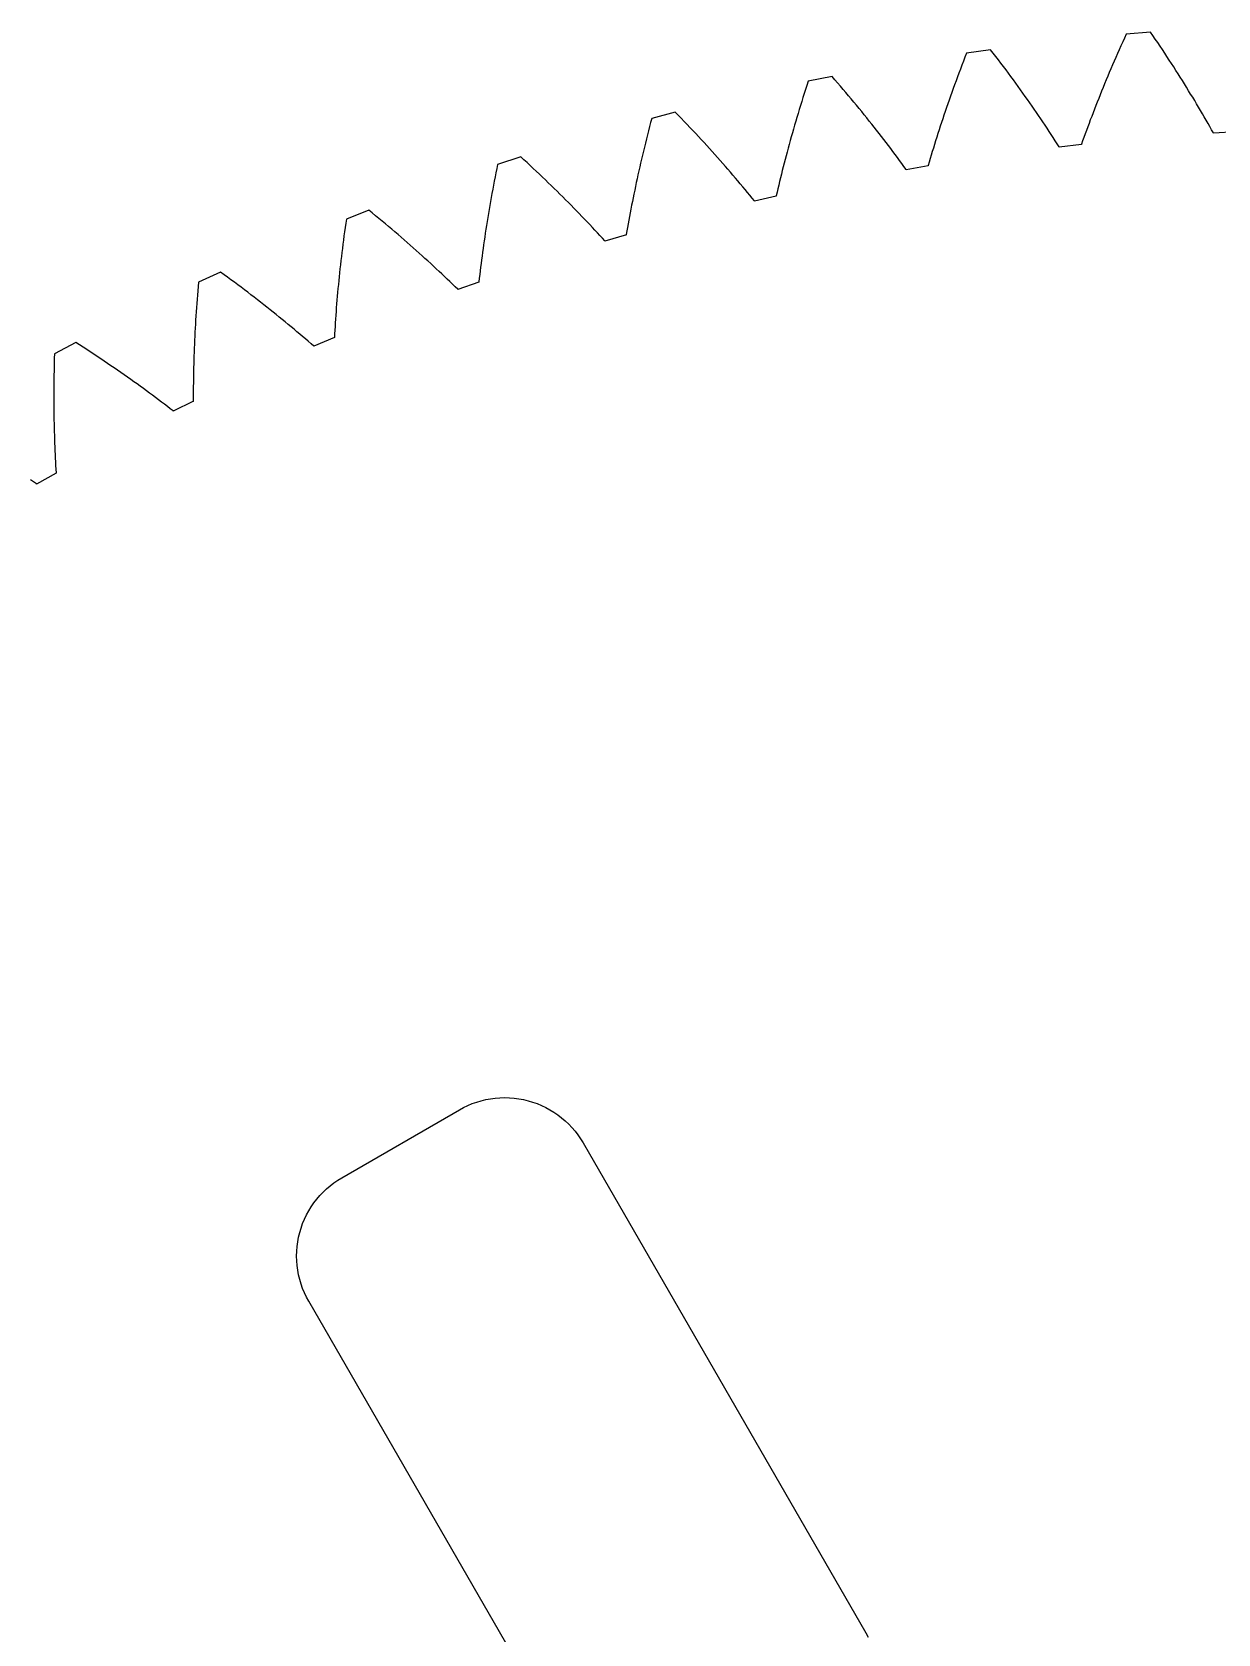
# Model space of a CAD drawing. Header units: metres. Extents: x -124 to 124, y -10 to 132.
# Drawn here: x -59.5 to -7.1, y 60.7 to 131.5 of the extents above; entities that cross this region are included whole.
import ezdxf

# ---------------------------------------------------------------- set-up
doc = ezdxf.new("R2010")
doc.units = ezdxf.units.M

msp = doc.modelspace()

# ---------------------------------------------------------------- linework, layer by layer
for p, q in [((-11.3414, 131.096), (-11.4186, 130.925)), ((-11.2632, 131.268), (-11.3414, 131.096)), ((-11.184, 131.441), (-11.2632, 131.268)), ((-10.1144, 131.533), (-11.184, 131.441)), ((-10.007, 131.376), (-10.1144, 131.533)), ((-9.9006, 131.22), (-10.007, 131.376)), ((-9.79527, 131.064), (-9.9006, 131.22)), ((-9.69098, 130.909), (-9.79527, 131.064)), ((-18.3788, 130.247), (-18.4462, 130.072)), ((-18.3106, 130.423), (-18.3788, 130.247)), ((-18.2414, 130.6), (-18.3106, 130.423)), ((-17.1788, 130.753), (-18.2414, 130.6)), ((-17.0626, 130.603), (-17.1788, 130.753)), ((-16.9475, 130.453), (-17.0626, 130.603)), ((-16.8334, 130.304), (-16.9475, 130.453)), ((-16.7204, 130.155), (-16.8334, 130.304)), ((-11.7183, 130.246), (-11.7908, 130.079)), ((-11.6447, 130.415), (-11.7183, 130.246)), ((-11.5703, 130.584), (-11.6447, 130.415)), ((-11.4949, 130.754), (-11.5703, 130.584)), ((-11.4186, 130.925), (-11.4949, 130.754)), ((-9.58774, 130.755), (-9.69098, 130.909)), ((-9.48552, 130.6), (-9.58774, 130.755)), ((-9.38435, 130.447), (-9.48552, 130.6)), ((-9.28421, 130.294), (-9.38435, 130.447)), ((-9.18509, 130.142), (-9.28421, 130.294)), ((-24.1872, 129.571), (-25.2393, 129.358)), ((-24.0626, 129.428), (-24.1872, 129.571)), ((-18.6428, 129.55), (-18.7066, 129.377)), ((-18.5782, 129.723), (-18.6428, 129.55)), ((-18.5126, 129.897), (-18.5782, 129.723)), ((-18.4462, 130.072), (-18.5126, 129.897)), ((-16.6086, 130.006), (-16.7204, 130.155)), ((-16.4977, 129.858), (-16.6086, 130.006)), ((-16.3879, 129.711), (-16.4977, 129.858)), ((-16.2792, 129.564), (-16.3879, 129.711)), ((-16.1716, 129.417), (-16.2792, 129.564)), ((-12.0031, 129.579), (-12.0721, 129.415)), ((-11.9333, 129.745), (-12.0031, 129.579)), ((-11.8625, 129.912), (-11.9333, 129.745)), ((-11.7908, 130.079), (-11.8625, 129.912)), ((-9.08701, 129.99), (-9.18509, 130.142)), ((-8.98993, 129.838), (-9.08701, 129.99)), ((-8.89388, 129.688), (-8.98993, 129.838)), ((-8.79883, 129.537), (-8.89388, 129.688)), ((-8.70477, 129.388), (-8.79883, 129.537)), ((-25.3563, 128.998), (-25.4136, 128.819)), ((-25.2983, 129.177), (-25.3563, 128.998)), ((-25.2393, 129.358), (-25.2983, 129.177)), ((-23.9391, 129.285), (-24.0626, 129.428)), ((-23.8167, 129.142), (-23.9391, 129.285)), ((-23.6954, 129), (-23.8167, 129.142)), ((-23.5752, 128.858), (-23.6954, 129)), ((-23.4561, 128.717), (-23.5752, 128.858)), ((-18.8926, 128.865), (-18.9529, 128.695)), ((-18.8315, 129.035), (-18.8926, 128.865)), ((-18.7695, 129.206), (-18.8315, 129.035)), ((-18.7066, 129.377), (-18.7695, 129.206)), ((-16.065, 129.271), (-16.1716, 129.417)), ((-15.9594, 129.126), (-16.065, 129.271)), ((-15.8549, 128.981), (-15.9594, 129.126)), ((-15.7514, 128.836), (-15.8549, 128.981)), ((-15.649, 128.692), (-15.7514, 128.836)), ((-12.2735, 128.924), (-12.3389, 128.762)), ((-12.2073, 129.087), (-12.2735, 128.924)), ((-12.1401, 129.25), (-12.2073, 129.087)), ((-12.0721, 129.415), (-12.1401, 129.25)), ((-8.61172, 129.239), (-8.70477, 129.388)), ((-8.51967, 129.09), (-8.61172, 129.239)), ((-8.42862, 128.942), (-8.51967, 129.09)), ((-8.33855, 128.795), (-8.42862, 128.942)), ((-25.5801, 128.286), (-25.6339, 128.111)), ((-25.5254, 128.463), (-25.5801, 128.286)), ((-25.4699, 128.64), (-25.5254, 128.463)), ((-25.4136, 128.819), (-25.4699, 128.64)), ((-23.3381, 128.576), (-23.4561, 128.717)), ((-23.2211, 128.435), (-23.3381, 128.576)), ((-23.1053, 128.295), (-23.2211, 128.435)), ((-22.9905, 128.155), (-23.1053, 128.295)), ((-22.8768, 128.016), (-22.9905, 128.155)), ((-19.1286, 128.192), (-19.1855, 128.025)), ((-19.0709, 128.359), (-19.1286, 128.192)), ((-19.0123, 128.527), (-19.0709, 128.359)), ((-18.9529, 128.695), (-19.0123, 128.527)), ((-15.5476, 128.549), (-15.649, 128.692)), ((-15.4472, 128.406), (-15.5476, 128.549)), ((-15.3479, 128.263), (-15.4472, 128.406)), ((-15.2495, 128.121), (-15.3479, 128.263)), ((-15.1522, 127.98), (-15.2495, 128.121)), ((-12.5918, 128.122), (-12.6528, 127.964)), ((-12.5298, 128.281), (-12.5918, 128.122)), ((-12.4671, 128.44), (-12.5298, 128.281)), ((-12.4034, 128.601), (-12.4671, 128.44)), ((-12.3389, 128.762), (-12.4034, 128.601)), ((-8.24945, 128.648), (-8.33855, 128.795)), ((-8.16135, 128.502), (-8.24945, 128.648)), ((-8.0742, 128.357), (-8.16135, 128.502)), ((-7.98804, 128.212), (-8.0742, 128.357)), ((-7.90283, 128.068), (-7.98804, 128.212)), ((-32.2034, 127.535), (-32.2511, 127.352)), ((-32.1549, 127.718), (-32.2034, 127.535)), ((-31.1166, 127.991), (-32.1549, 127.718)), ((-30.984, 127.855), (-31.1166, 127.991)), ((-30.8526, 127.72), (-30.984, 127.855)), ((-30.7222, 127.584), (-30.8526, 127.72)), ((-30.593, 127.449), (-30.7222, 127.584)), ((-30.465, 127.314), (-30.593, 127.449)), ((-25.8409, 127.415), (-25.8906, 127.244)), ((-25.7904, 127.588), (-25.8409, 127.415)), ((-25.7391, 127.761), (-25.7904, 127.588)), ((-25.6869, 127.936), (-25.7391, 127.761)), ((-25.6339, 128.111), (-25.6869, 127.936)), ((-22.7642, 127.877), (-22.8768, 128.016)), ((-22.6527, 127.739), (-22.7642, 127.877)), ((-22.5422, 127.601), (-22.6527, 127.739)), ((-22.4328, 127.463), (-22.5422, 127.601)), ((-22.3244, 127.326), (-22.4328, 127.463)), ((-19.3511, 127.531), (-19.4046, 127.368)), ((-19.2967, 127.695), (-19.3511, 127.531)), ((-19.2415, 127.86), (-19.2967, 127.695)), ((-19.1855, 128.025), (-19.2415, 127.86)), ((-15.0559, 127.839), (-15.1522, 127.98)), ((-14.9606, 127.699), (-15.0559, 127.839)), ((-14.8663, 127.559), (-14.9606, 127.699)), ((-14.773, 127.42), (-14.8663, 127.559)), ((-14.6807, 127.281), (-14.773, 127.42)), ((-12.8309, 127.493), (-12.8886, 127.338)), ((-12.7724, 127.649), (-12.8309, 127.493)), ((-12.713, 127.806), (-12.7724, 127.649)), ((-12.6528, 127.964), (-12.713, 127.806)), ((-7.81859, 127.924), (-7.90283, 128.068)), ((-7.73529, 127.781), (-7.81859, 127.924)), ((-7.65295, 127.639), (-7.73529, 127.781)), ((-7.57156, 127.497), (-7.65295, 127.639)), ((-7.4911, 127.356), (-7.57156, 127.497)), ((-32.3894, 126.809), (-32.4339, 126.629)), ((-32.3441, 126.989), (-32.3894, 126.809)), ((-32.298, 127.17), (-32.3441, 126.989)), ((-32.2511, 127.352), (-32.298, 127.17)), ((-30.338, 127.18), (-30.465, 127.314)), ((-30.2121, 127.046), (-30.338, 127.18)), ((-30.0873, 126.912), (-30.2121, 127.046)), ((-29.9637, 126.779), (-30.0873, 126.912)), ((-29.8411, 126.646), (-29.9637, 126.779)), ((-26.0349, 126.734), (-26.0813, 126.565)), ((-25.9875, 126.903), (-26.0349, 126.734)), ((-25.9395, 127.073), (-25.9875, 126.903)), ((-25.8906, 127.244), (-25.9395, 127.073)), ((-22.2171, 127.19), (-22.3244, 127.326)), ((-22.1108, 127.054), (-22.2171, 127.19)), ((-22.0056, 126.918), (-22.1108, 127.054)), ((-21.9014, 126.783), (-22.0056, 126.918)), ((-21.7982, 126.649), (-21.9014, 126.783)), ((-19.6107, 126.724), (-19.6602, 126.565)), ((-19.5604, 126.884), (-19.6107, 126.724)), ((-19.5093, 127.045), (-19.5604, 126.884)), ((-19.4574, 127.206), (-19.5093, 127.045)), ((-19.4046, 127.368), (-19.4574, 127.206)), ((-14.5894, 127.143), (-14.6807, 127.281)), ((-14.499, 127.006), (-14.5894, 127.143)), ((-14.4097, 126.869), (-14.499, 127.006)), ((-14.3213, 126.733), (-14.4097, 126.869)), ((-14.2339, 126.597), (-14.3213, 126.733)), ((-13.111, 126.726), (-13.1646, 126.574)), ((-13.0566, 126.878), (-13.111, 126.726)), ((-13.0014, 127.03), (-13.0566, 126.878)), ((-12.9454, 127.184), (-13.0014, 127.03)), ((-12.8886, 127.338), (-12.9454, 127.184)), ((-7.41159, 127.215), (-7.4911, 127.356)), ((-7.33301, 127.075), (-7.41159, 127.215)), ((-7.33232, 127.064), (-7.33301, 127.075)), ((-6.34474, 127.121), (-7.33232, 127.064)), ((-37.9446, 126.018), (-38.9656, 125.687)), ((-37.8045, 125.89), (-37.9446, 126.018)), ((-32.5627, 126.096), (-32.604, 125.92)), ((-32.5205, 126.273), (-32.5627, 126.096)), ((-32.4776, 126.45), (-32.5205, 126.273)), ((-32.4339, 126.629), (-32.4776, 126.45)), ((-29.7197, 126.514), (-29.8411, 126.646)), ((-29.5993, 126.381), (-29.7197, 126.514)), ((-29.48, 126.25), (-29.5993, 126.381)), ((-29.3618, 126.118), (-29.48, 126.25)), ((-29.2448, 125.987), (-29.3618, 126.118)), ((-26.2161, 126.065), (-26.2595, 125.9)), ((-26.172, 126.231), (-26.2161, 126.065)), ((-26.127, 126.398), (-26.172, 126.231)), ((-26.0813, 126.565), (-26.127, 126.398)), ((-21.6961, 126.514), (-21.7982, 126.649)), ((-21.595, 126.381), (-21.6961, 126.514)), ((-21.4949, 126.248), (-21.595, 126.381)), ((-21.3959, 126.115), (-21.4949, 126.248)), ((-21.2978, 125.983), (-21.3959, 126.115)), ((-19.8041, 126.093), (-19.8505, 125.938)), ((-19.7569, 126.25), (-19.8041, 126.093)), ((-19.709, 126.407), (-19.7569, 126.25)), ((-19.6602, 126.565), (-19.709, 126.407)), ((-14.1475, 126.462), (-14.2339, 126.597)), ((-14.1461, 126.451), (-14.1475, 126.462)), ((-13.1634, 126.563), (-14.1461, 126.451)), ((-13.1646, 126.574), (-13.1634, 126.563)), ((-39.0408, 125.315), (-39.0772, 125.131)), ((-39.0036, 125.501), (-39.0408, 125.315)), ((-38.9656, 125.687), (-39.0036, 125.501)), ((-37.6655, 125.762), (-37.8045, 125.89)), ((-37.5276, 125.634), (-37.6655, 125.762)), ((-37.3909, 125.507), (-37.5276, 125.634)), ((-37.2553, 125.38), (-37.3909, 125.507)), ((-37.1209, 125.253), (-37.2553, 125.38)), ((-32.7234, 125.397), (-32.7617, 125.225)), ((-32.6844, 125.57), (-32.7234, 125.397)), ((-32.6446, 125.745), (-32.6844, 125.57)), ((-32.604, 125.92), (-32.6446, 125.745)), ((-29.1287, 125.857), (-29.2448, 125.987)), ((-29.0138, 125.726), (-29.1287, 125.857)), ((-28.8999, 125.597), (-29.0138, 125.726)), ((-28.7871, 125.467), (-28.8999, 125.597)), ((-28.6754, 125.338), (-28.7871, 125.467)), ((-28.5647, 125.21), (-28.6754, 125.338)), ((-26.3851, 125.41), (-26.4255, 125.249)), ((-26.344, 125.573), (-26.3851, 125.41)), ((-26.3021, 125.736), (-26.344, 125.573)), ((-26.2595, 125.9), (-26.3021, 125.736)), ((-21.2008, 125.852), (-21.2978, 125.983)), ((-21.1048, 125.72), (-21.2008, 125.852)), ((-21.0098, 125.59), (-21.1048, 125.72)), ((-20.9158, 125.46), (-21.0098, 125.59)), ((-20.9138, 125.449), (-20.9158, 125.46)), ((-19.9391, 125.618), (-20.9138, 125.449)), ((-19.8961, 125.783), (-19.941, 125.629)), ((-19.941, 125.629), (-19.9391, 125.618)), ((-19.8505, 125.938), (-19.8961, 125.783)), ((-39.182, 124.583), (-39.2154, 124.402)), ((-39.1478, 124.765), (-39.182, 124.583)), ((-39.1129, 124.947), (-39.1478, 124.765)), ((-39.0772, 125.131), (-39.1129, 124.947)), ((-36.9875, 125.126), (-37.1209, 125.253)), ((-36.8554, 125), (-36.9875, 125.126)), ((-36.7243, 124.874), (-36.8554, 125)), ((-36.5944, 124.748), (-36.7243, 124.874)), ((-36.4655, 124.623), (-36.5944, 124.748)), ((-36.3378, 124.498), (-36.4655, 124.623)), ((-32.8722, 124.712), (-32.9075, 124.543)), ((-32.8361, 124.882), (-32.8722, 124.712)), ((-32.7993, 125.053), (-32.8361, 124.882)), ((-32.7617, 125.225), (-32.7993, 125.053)), ((-28.4551, 125.082), (-28.5647, 125.21)), ((-28.3465, 124.954), (-28.4551, 125.082)), ((-28.239, 124.827), (-28.3465, 124.954)), ((-28.1326, 124.7), (-28.239, 124.827)), ((-28.0272, 124.574), (-28.1326, 124.7)), ((-26.5796, 124.611), (-26.6163, 124.454)), ((-26.5421, 124.769), (-26.5796, 124.611)), ((-26.504, 124.928), (-26.5421, 124.769)), ((-26.4651, 125.088), (-26.504, 124.928)), ((-26.4255, 125.249), (-26.4651, 125.088)), ((-39.2801, 124.043), (-39.3113, 123.865)), ((-39.2481, 124.222), (-39.2801, 124.043)), ((-39.2154, 124.402), (-39.2481, 124.222)), ((-36.2112, 124.373), (-36.3378, 124.498)), ((-36.0857, 124.248), (-36.2112, 124.373)), ((-35.9613, 124.124), (-36.0857, 124.248)), ((-35.8381, 124.001), (-35.9613, 124.124)), ((-35.7159, 123.877), (-35.8381, 124.001)), ((-35.5948, 123.754), (-35.7159, 123.877)), ((-33.0417, 123.876), (-33.0734, 123.712)), ((-33.0092, 124.042), (-33.0417, 123.876)), ((-32.976, 124.208), (-33.0092, 124.042)), ((-32.9421, 124.375), (-32.976, 124.208)), ((-32.9075, 124.543), (-32.9421, 124.375)), ((-27.9228, 124.448), (-28.0272, 124.574)), ((-27.8194, 124.323), (-27.9228, 124.448)), ((-27.7171, 124.198), (-27.8194, 124.323)), ((-27.6159, 124.074), (-27.7171, 124.198)), ((-27.6133, 124.063), (-27.6159, 124.074)), ((-26.6498, 124.287), (-27.6133, 124.063)), ((-26.6163, 124.454), (-26.6523, 124.298)), ((-26.6523, 124.298), (-26.6498, 124.287)), ((-45.6492, 123.269), (-45.6765, 123.081)), ((-44.6488, 123.659), (-45.6492, 123.269)), ((-44.5016, 123.539), (-44.6488, 123.659)), ((-44.3555, 123.419), (-44.5016, 123.539)), ((-44.2106, 123.299), (-44.3555, 123.419)), ((-44.0668, 123.18), (-44.2106, 123.299)), ((-43.9242, 123.061), (-44.0668, 123.18)), ((-39.4007, 123.337), (-39.4291, 123.162)), ((-39.3716, 123.512), (-39.4007, 123.337)), ((-39.3418, 123.688), (-39.3716, 123.512)), ((-39.3113, 123.865), (-39.3418, 123.688)), ((-35.4748, 123.631), (-35.5948, 123.754)), ((-35.3559, 123.509), (-35.4748, 123.631)), ((-35.238, 123.387), (-35.3559, 123.509)), ((-35.1213, 123.266), (-35.238, 123.387)), ((-35.0056, 123.144), (-35.1213, 123.266)), ((-33.1646, 123.224), (-33.1936, 123.063)), ((-33.1349, 123.385), (-33.1646, 123.224)), ((-33.1045, 123.548), (-33.1349, 123.385)), ((-33.0734, 123.712), (-33.1045, 123.548)), ((-45.754, 122.523), (-45.7785, 122.339)), ((-45.7289, 122.708), (-45.754, 122.523)), ((-45.703, 122.894), (-45.7289, 122.708)), ((-45.6765, 123.081), (-45.703, 122.894)), ((-43.7827, 122.942), (-43.9242, 123.061)), ((-43.6424, 122.823), (-43.7827, 122.942)), ((-43.5032, 122.704), (-43.6424, 122.823)), ((-43.3651, 122.586), (-43.5032, 122.704)), ((-43.2282, 122.468), (-43.3651, 122.586)), ((-43.0925, 122.35), (-43.2282, 122.468)), ((-39.5357, 122.474), (-39.5607, 122.304)), ((-39.5101, 122.644), (-39.5357, 122.474)), ((-39.4837, 122.816), (-39.5101, 122.644)), ((-39.4568, 122.989), (-39.4837, 122.816)), ((-39.4291, 123.162), (-39.4568, 122.989)), ((-34.8911, 123.024), (-35.0056, 123.144)), ((-34.7775, 122.903), (-34.8911, 123.024)), ((-34.6651, 122.783), (-34.7775, 122.903)), ((-34.5537, 122.663), (-34.6651, 122.783)), ((-34.4434, 122.544), (-34.5537, 122.663)), ((-34.3341, 122.425), (-34.4434, 122.544)), ((-33.2735, 122.575), (-34.2227, 122.296)), ((-33.2496, 122.744), (-33.2767, 122.586)), ((-33.2767, 122.586), (-33.2735, 122.575)), ((-33.222, 122.903), (-33.2496, 122.744)), ((-33.1936, 123.063), (-33.222, 122.903)), ((-45.8476, 121.791), (-45.8693, 121.611)), ((-45.8253, 121.973), (-45.8476, 121.791)), ((-45.8022, 122.155), (-45.8253, 121.973)), ((-45.7785, 122.339), (-45.8022, 122.155)), ((-42.9578, 122.232), (-43.0925, 122.35)), ((-42.8243, 122.115), (-42.9578, 122.232)), ((-42.6919, 121.998), (-42.8243, 122.115)), ((-42.5606, 121.881), (-42.6919, 121.998)), ((-42.4305, 121.765), (-42.5606, 121.881)), ((-42.3015, 121.648), (-42.4305, 121.765)), ((-39.6316, 121.8), (-39.6539, 121.634)), ((-39.6086, 121.967), (-39.6316, 121.8)), ((-39.5849, 122.135), (-39.6086, 121.967)), ((-39.5607, 122.304), (-39.5849, 122.135)), ((-34.2259, 122.307), (-34.3341, 122.425)), ((-34.2227, 122.296), (-34.2259, 122.307)), ((-45.9304, 121.075), (-45.9494, 120.898)), ((-45.9107, 121.253), (-45.9304, 121.075)), ((-45.8903, 121.431), (-45.9107, 121.253)), ((-45.8693, 121.611), (-45.8903, 121.431)), ((-42.1736, 121.533), (-42.3015, 121.648)), ((-42.0467, 121.417), (-42.1736, 121.533)), ((-41.921, 121.302), (-42.0467, 121.417)), ((-41.7964, 121.186), (-41.921, 121.302)), ((-41.6729, 121.072), (-41.7964, 121.186)), ((-41.5505, 120.957), (-41.6729, 121.072)), ((-39.717, 121.142), (-39.7368, 120.979)), ((-39.6966, 121.305), (-39.717, 121.142)), ((-39.6756, 121.469), (-39.6966, 121.305)), ((-39.6539, 121.634), (-39.6756, 121.469)), ((-52.1839, 120.475), (-52.2004, 120.285)), ((-51.2074, 120.921), (-52.1839, 120.475)), ((-51.0535, 120.809), (-51.2074, 120.921)), ((-50.9008, 120.698), (-51.0535, 120.809)), ((-50.7493, 120.587), (-50.9008, 120.698)), ((-50.599, 120.476), (-50.7493, 120.587)), ((-50.4498, 120.365), (-50.599, 120.476)), ((-50.3017, 120.254), (-50.4498, 120.365)), ((-46.0026, 120.374), (-46.0191, 120.201)), ((-45.9855, 120.548), (-46.0026, 120.374)), ((-45.9678, 120.723), (-45.9855, 120.548)), ((-45.9494, 120.898), (-45.9678, 120.723)), ((-41.4292, 120.843), (-41.5505, 120.957)), ((-41.309, 120.729), (-41.4292, 120.843)), ((-41.1899, 120.616), (-41.309, 120.729)), ((-41.0719, 120.503), (-41.1899, 120.616)), ((-40.9549, 120.39), (-41.0719, 120.503)), ((-40.839, 120.278), (-40.9549, 120.39)), ((-39.7888, 120.488), (-40.7204, 120.155)), ((-39.7745, 120.658), (-39.7925, 120.498)), ((-39.7925, 120.498), (-39.7888, 120.488)), ((-39.756, 120.818), (-39.7745, 120.658)), ((-39.7368, 120.979), (-39.756, 120.818)), ((-52.2459, 119.723), (-52.2598, 119.538)), ((-52.2314, 119.91), (-52.2459, 119.723)), ((-52.2162, 120.097), (-52.2314, 119.91)), ((-52.2004, 120.285), (-52.2162, 120.097)), ((-50.1548, 120.143), (-50.3017, 120.254)), ((-50.0091, 120.033), (-50.1548, 120.143)), ((-49.8645, 119.923), (-50.0091, 120.033)), ((-49.7211, 119.812), (-49.8645, 119.923)), ((-49.5788, 119.703), (-49.7211, 119.812)), ((-49.4377, 119.593), (-49.5788, 119.703)), ((-46.0648, 119.688), (-46.0788, 119.519)), ((-46.0502, 119.858), (-46.0648, 119.688)), ((-46.0349, 120.029), (-46.0502, 119.858)), ((-46.0191, 120.201), (-46.0349, 120.029)), ((-40.7242, 120.166), (-40.839, 120.278)), ((-40.7204, 120.155), (-40.7242, 120.166)), ((-52.2976, 118.988), (-52.309, 118.806)), ((-52.2857, 119.17), (-52.2976, 118.988)), ((-52.2731, 119.354), (-52.2857, 119.17)), ((-52.2598, 119.538), (-52.2731, 119.354)), ((-49.2977, 119.483), (-49.4377, 119.593)), ((-49.1588, 119.374), (-49.2977, 119.483)), ((-49.0211, 119.265), (-49.1588, 119.374)), ((-48.8845, 119.156), (-49.0211, 119.265)), ((-48.7491, 119.047), (-48.8845, 119.156)), ((-48.6147, 118.939), (-48.7491, 119.047)), ((-48.4815, 118.831), (-48.6147, 118.939)), ((-46.1172, 119.018), (-46.1288, 118.853)), ((-46.105, 119.184), (-46.1172, 119.018)), ((-46.0922, 119.351), (-46.105, 119.184)), ((-46.0788, 119.519), (-46.0922, 119.351)), ((-52.3393, 118.268), (-52.3482, 118.09)), ((-52.3298, 118.446), (-52.3393, 118.268)), ((-52.3197, 118.626), (-52.3298, 118.446)), ((-52.309, 118.806), (-52.3197, 118.626)), ((-48.3495, 118.723), (-48.4815, 118.831)), ((-48.2185, 118.615), (-48.3495, 118.723)), ((-48.0887, 118.507), (-48.2185, 118.615)), ((-47.9599, 118.4), (-48.0887, 118.507)), ((-47.8323, 118.293), (-47.9599, 118.4)), ((-47.7058, 118.187), (-47.8323, 118.293)), ((-46.1603, 118.364), (-46.1697, 118.202)), ((-46.1504, 118.526), (-46.1603, 118.364)), ((-46.1399, 118.689), (-46.1504, 118.526)), ((-46.1288, 118.853), (-46.1399, 118.689)), ((-57.5989, 117.812), (-58.5483, 117.311)), ((-57.4389, 117.71), (-57.5989, 117.812)), ((-57.2801, 117.607), (-57.4389, 117.71)), ((-57.1225, 117.505), (-57.2801, 117.607)), ((-56.9661, 117.403), (-57.1225, 117.505)), ((-52.3714, 117.564), (-52.378, 117.39)), ((-52.3643, 117.738), (-52.3714, 117.564)), ((-52.3566, 117.914), (-52.3643, 117.738)), ((-52.3482, 118.09), (-52.3566, 117.914)), ((-47.5804, 118.08), (-47.7058, 118.187)), ((-47.4561, 117.974), (-47.5804, 118.08)), ((-47.3329, 117.868), (-47.4561, 117.974)), ((-47.2108, 117.762), (-47.3329, 117.868)), ((-47.0898, 117.657), (-47.2108, 117.762)), ((-47.0854, 117.647), (-47.0898, 117.657)), ((-46.1742, 118.032), (-47.0854, 117.647)), ((-46.1697, 118.202), (-46.1785, 118.042)), ((-46.1785, 118.042), (-46.1742, 118.032)), ((-58.5591, 116.932), (-58.5636, 116.745)), ((-58.554, 117.121), (-58.5591, 116.932)), ((-58.5483, 117.311), (-58.554, 117.121)), ((-56.8108, 117.3), (-56.9661, 117.403)), ((-56.6567, 117.198), (-56.8108, 117.3)), ((-56.5037, 117.096), (-56.6567, 117.198)), ((-56.3519, 116.994), (-56.5037, 117.096)), ((-56.2013, 116.893), (-56.3519, 116.994)), ((-56.0518, 116.791), (-56.2013, 116.893)), ((-52.3943, 116.875), (-52.3987, 116.706)), ((-52.3895, 117.046), (-52.3943, 116.875)), ((-52.384, 117.218), (-52.3895, 117.046)), ((-52.378, 117.39), (-52.384, 117.218)), ((-58.5734, 116.187), (-58.5755, 116.003)), ((-58.5707, 116.372), (-58.5734, 116.187)), ((-58.5674, 116.558), (-58.5707, 116.372)), ((-58.5636, 116.745), (-58.5674, 116.558)), ((-55.9035, 116.689), (-56.0518, 116.791)), ((-55.7563, 116.588), (-55.9035, 116.689)), ((-55.6103, 116.486), (-55.7563, 116.588)), ((-55.4654, 116.385), (-55.6103, 116.486)), ((-55.3217, 116.284), (-55.4654, 116.385)), ((-55.1791, 116.183), (-55.3217, 116.284)), ((-55.0377, 116.082), (-55.1791, 116.183)), ((-52.4084, 116.203), (-52.4106, 116.038)), ((-52.4057, 116.37), (-52.4084, 116.203)), ((-52.4025, 116.537), (-52.4057, 116.37)), ((-52.3987, 116.706), (-52.4025, 116.537)), ((-58.578, 115.638), (-58.5784, 115.458)), ((-58.5784, 115.458), (-58.5783, 115.278)), ((-58.577, 115.82), (-58.578, 115.638)), ((-58.5755, 116.003), (-58.577, 115.82)), ((-54.8974, 115.982), (-55.0377, 116.082)), ((-54.7582, 115.881), (-54.8974, 115.982)), ((-54.6202, 115.781), (-54.7582, 115.881)), ((-54.4833, 115.681), (-54.6202, 115.781)), ((-54.3475, 115.581), (-54.4833, 115.681)), ((-54.2129, 115.481), (-54.3475, 115.581)), ((-54.0793, 115.382), (-54.2129, 115.481)), ((-53.9469, 115.283), (-54.0793, 115.382)), ((-52.4141, 115.547), (-52.4143, 115.386)), ((-52.4143, 115.386), (-52.4139, 115.226)), ((-52.4135, 115.71), (-52.4141, 115.547)), ((-52.4123, 115.873), (-52.4135, 115.71)), ((-52.4106, 116.038), (-52.4123, 115.873)), ((-58.5783, 115.278), (-58.5776, 115.099)), ((-58.5776, 115.099), (-58.5763, 114.921)), ((-58.5763, 114.921), (-58.5745, 114.745)), ((-58.5745, 114.745), (-58.5723, 114.569)), ((-53.8157, 115.183), (-53.9469, 115.283)), ((-53.6855, 115.085), (-53.8157, 115.183)), ((-53.5565, 114.986), (-53.6855, 115.085)), ((-53.4285, 114.887), (-53.5565, 114.986)), ((-53.3017, 114.789), (-53.4285, 114.887)), ((-53.2967, 114.779), (-53.3017, 114.789)), ((-52.409, 115.216), (-53.2967, 114.779)), ((-52.4139, 115.226), (-52.409, 115.216)), ((-58.5723, 114.569), (-58.5694, 114.394)), ((-58.5694, 114.394), (-58.5661, 114.221)), ((-58.5661, 114.221), (-58.5622, 114.048)), ((-58.5622, 114.048), (-58.5579, 113.876)), ((-58.5579, 113.876), (-58.553, 113.706)), ((-58.553, 113.706), (-58.5477, 113.536)), ((-58.5477, 113.536), (-58.5418, 113.368)), ((-58.5418, 113.368), (-58.5355, 113.201)), ((-58.5355, 113.201), (-58.5287, 113.034)), ((-58.5287, 113.034), (-58.5214, 112.869)), ((-58.5214, 112.869), (-58.5137, 112.704)), ((-58.5137, 112.704), (-58.5056, 112.541)), ((-58.4729, 112.048), (-59.3343, 111.562)), ((-58.5056, 112.541), (-58.4969, 112.379)), ((-58.4969, 112.379), (-58.4879, 112.218)), ((-58.4879, 112.218), (-58.4784, 112.058)), ((-58.4784, 112.058), (-58.4729, 112.048)), ((-59.472, 111.662), (-59.6054, 111.753)), ((-59.3398, 111.571), (-59.472, 111.662)), ((-59.3343, 111.562), (-59.3398, 111.571)), ((-40.0854, 84.1814), (-39.888, 84.2513)), ((-39.888, 84.2513), (-39.6872, 84.3108)), ((-39.6872, 84.3108), (-39.4836, 84.3597)), ((-39.4836, 84.3597), (-39.2776, 84.3978)), ((-39.2776, 84.3978), (-39.07, 84.4252)), ((-39.07, 84.4252), (-38.8613, 84.4416)), ((-38.8613, 84.4416), (-38.6519, 84.4471)), ((-38.6519, 84.4471), (-38.4426, 84.4416)), ((-38.4426, 84.4416), (-38.2338, 84.4252)), ((-38.2338, 84.4252), (-38.0262, 84.3978)), ((-38.0262, 84.3978), (-37.8203, 84.3597)), ((-37.8203, 84.3597), (-37.6166, 84.3108)), ((-37.6166, 84.3108), (-37.4159, 84.2513)), ((-37.4159, 84.2513), (-37.2184, 84.1814)), ((-45.8481, 80.9112), (-40.6519, 83.9112)), ((-40.6519, 83.9112), (-40.4679, 84.0111)), ((-40.4679, 84.0111), (-40.2789, 84.1013)), ((-40.2789, 84.1013), (-40.0854, 84.1814)), ((-37.2184, 84.1814), (-37.025, 84.1013)), ((-37.025, 84.1013), (-36.836, 84.0111)), ((-36.836, 84.0111), (-36.6519, 83.9112)), ((-36.6519, 83.9112), (-36.4734, 83.8018)), ((-36.4734, 83.8018), (-36.3008, 83.6832)), ((-36.3008, 83.6832), (-36.1346, 83.5557)), ((-36.1346, 83.5557), (-35.9754, 83.4196)), ((-35.9754, 83.4196), (-35.8235, 83.2755)), ((-35.8235, 83.2755), (-35.6793, 83.1236)), ((-35.6793, 83.1236), (-35.5433, 82.9644)), ((-35.5433, 82.9644), (-35.4159, 82.7982)), ((-35.4159, 82.7982), (-35.2972, 82.6256)), ((-35.2972, 82.6256), (-35.1878, 82.4471)), ((-35.1878, 82.4471), (-22.6878, 60.7964)), ((-46.1992, 80.6832), (-46.0266, 80.8018)), ((-46.0266, 80.8018), (-45.8481, 80.9112)), ((-46.9566, 79.9644), (-46.8206, 80.1236)), ((-46.8206, 80.1236), (-46.6765, 80.2755)), ((-46.6765, 80.2755), (-46.5246, 80.4197)), ((-46.5246, 80.4197), (-46.3653, 80.5557)), ((-46.3653, 80.5557), (-46.1992, 80.6832)), ((-47.4121, 79.263), (-47.3122, 79.4471)), ((-47.3122, 79.4471), (-47.2027, 79.6257)), ((-47.2027, 79.6257), (-47.0841, 79.7982)), ((-47.0841, 79.7982), (-46.9566, 79.9644)), ((-47.7118, 78.4824), (-47.6523, 78.6832)), ((-47.6523, 78.6832), (-47.5824, 78.8806)), ((-47.5824, 78.8806), (-47.5022, 79.074)), ((-47.5022, 79.074), (-47.4121, 79.263)), ((-47.8426, 77.6564), (-47.8261, 77.8652)), ((-47.8261, 77.8652), (-47.7988, 78.0728)), ((-47.7988, 78.0728), (-47.7606, 78.2787)), ((-47.7606, 78.2787), (-47.7118, 78.4824)), ((-47.8481, 77.4471), (-47.8426, 77.6564)), ((-47.8426, 77.2377), (-47.8481, 77.4471)), ((-47.8261, 77.029), (-47.8426, 77.2377)), ((-47.7988, 76.8214), (-47.8261, 77.029)), ((-47.7606, 76.6154), (-47.7988, 76.8214)), ((-47.7118, 76.4118), (-47.7606, 76.6154)), ((-47.6523, 76.211), (-47.7118, 76.4118)), ((-47.5824, 76.0136), (-47.6523, 76.211)), ((-47.5022, 75.8201), (-47.5824, 76.0136)), ((-47.4121, 75.6311), (-47.5022, 75.8201)), ((-47.3122, 75.4471), (-47.4121, 75.6311)), ((-34.8122, 53.7964), (-47.3122, 75.4471)), ((-22.6878, 60.7964), (-22.5879, 60.6124))]:
    msp.add_line(p, q)

doc.saveas('drawing.dxf')
